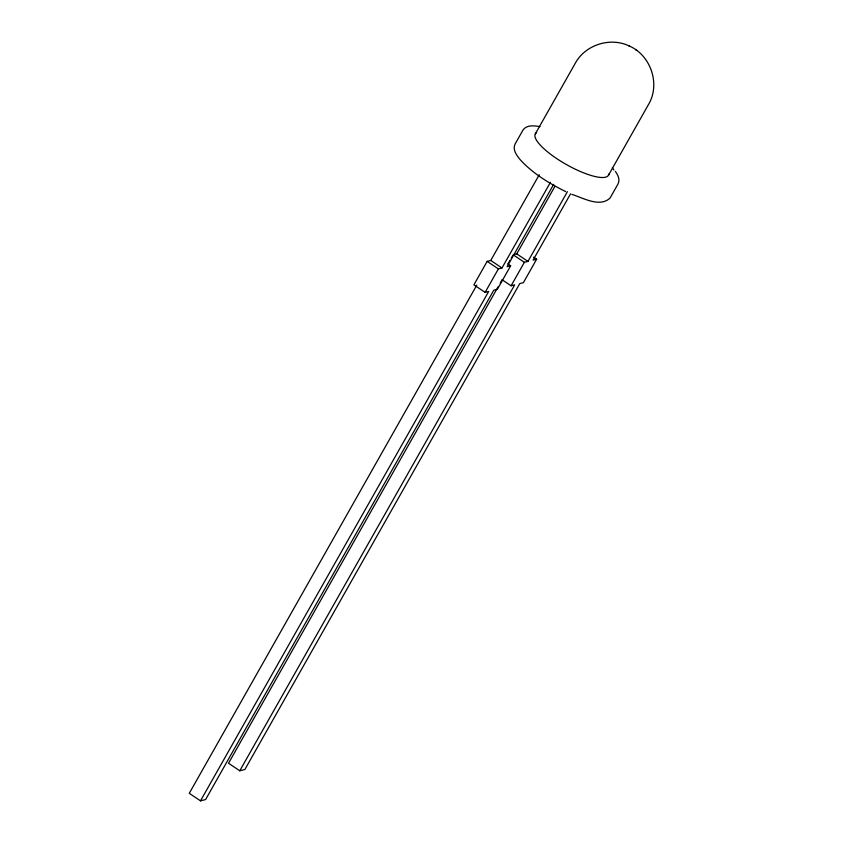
<?xml version="1.0" encoding="UTF-8"?>
<svg xmlns="http://www.w3.org/2000/svg" width="843" height="843" viewBox="0 0 843 843"><rect width="100%" height="100%" fill="white"/><g stroke="black" fill="none" stroke-linecap="round" stroke-linejoin="round"><path stroke-width="1.26" d="M628.688 45.743C650.764 54.827 660.87 84.279 648.299 104.869L608.456 175.291M535.316 133.889L575.158 63.467C585.126 44.848 610.079 36.829 629.057 45.901M539.246 174.743L490.752 260.455L487.17 261.362L473.892 284.829L485.115 292.373L488.687 291.457L200.497 800.85L189.275 793.316L476.822 285.071M485.115 292.373L498.392 268.896L501.975 267.99L550.468 182.278M508.729 262.594L509.994 260.361M511.258 258.127L512.523 255.893M553.64 184.406L507.086 266.694L510.668 265.787L507.612 263.733M498.266 286.504L228.537 763.252L239.76 770.787L244.881 769.49L519.794 283.575L523.377 282.668L536.654 259.201L533.598 257.147M500.215 283.069L501.511 280.782M567.402 191.688L527.96 261.404L524.378 262.31L513.155 254.776L516.738 253.869L554.884 186.44M510.668 265.787L497.391 289.254L493.808 290.161L205.608 799.554L200.497 800.85M501.912 279.613L511.1 285.788L524.378 262.31M239.76 770.787L514.683 284.871L511.1 285.788M570.574 193.816L533.071 260.108L536.654 259.201M540.015 126.608C534.462 125.744 526.917 124.595 523.113 129.864L515.147 143.942C512.228 149.59 516.791 155.544 520.236 159.759C532.85 173.51 549.12 183.342 565.695 191.614M571.828 194.396C583.071 197.768 599.51 207.842 610.026 198.105L617.993 184.016C620.343 179.822 617.898 174.933 615.411 171.435M516.738 253.869L527.96 261.404M490.752 260.455L501.975 267.99M487.17 261.362L498.392 268.896M636.76 50.443L635.611 49.611M612.313 167.609L613.915 170.065M608.857 173.995A42.024 11.37 29.5 0 1 565.537 164.058A42.024 11.37 29.5 0 1 536.643 132.604"/></g></svg>
